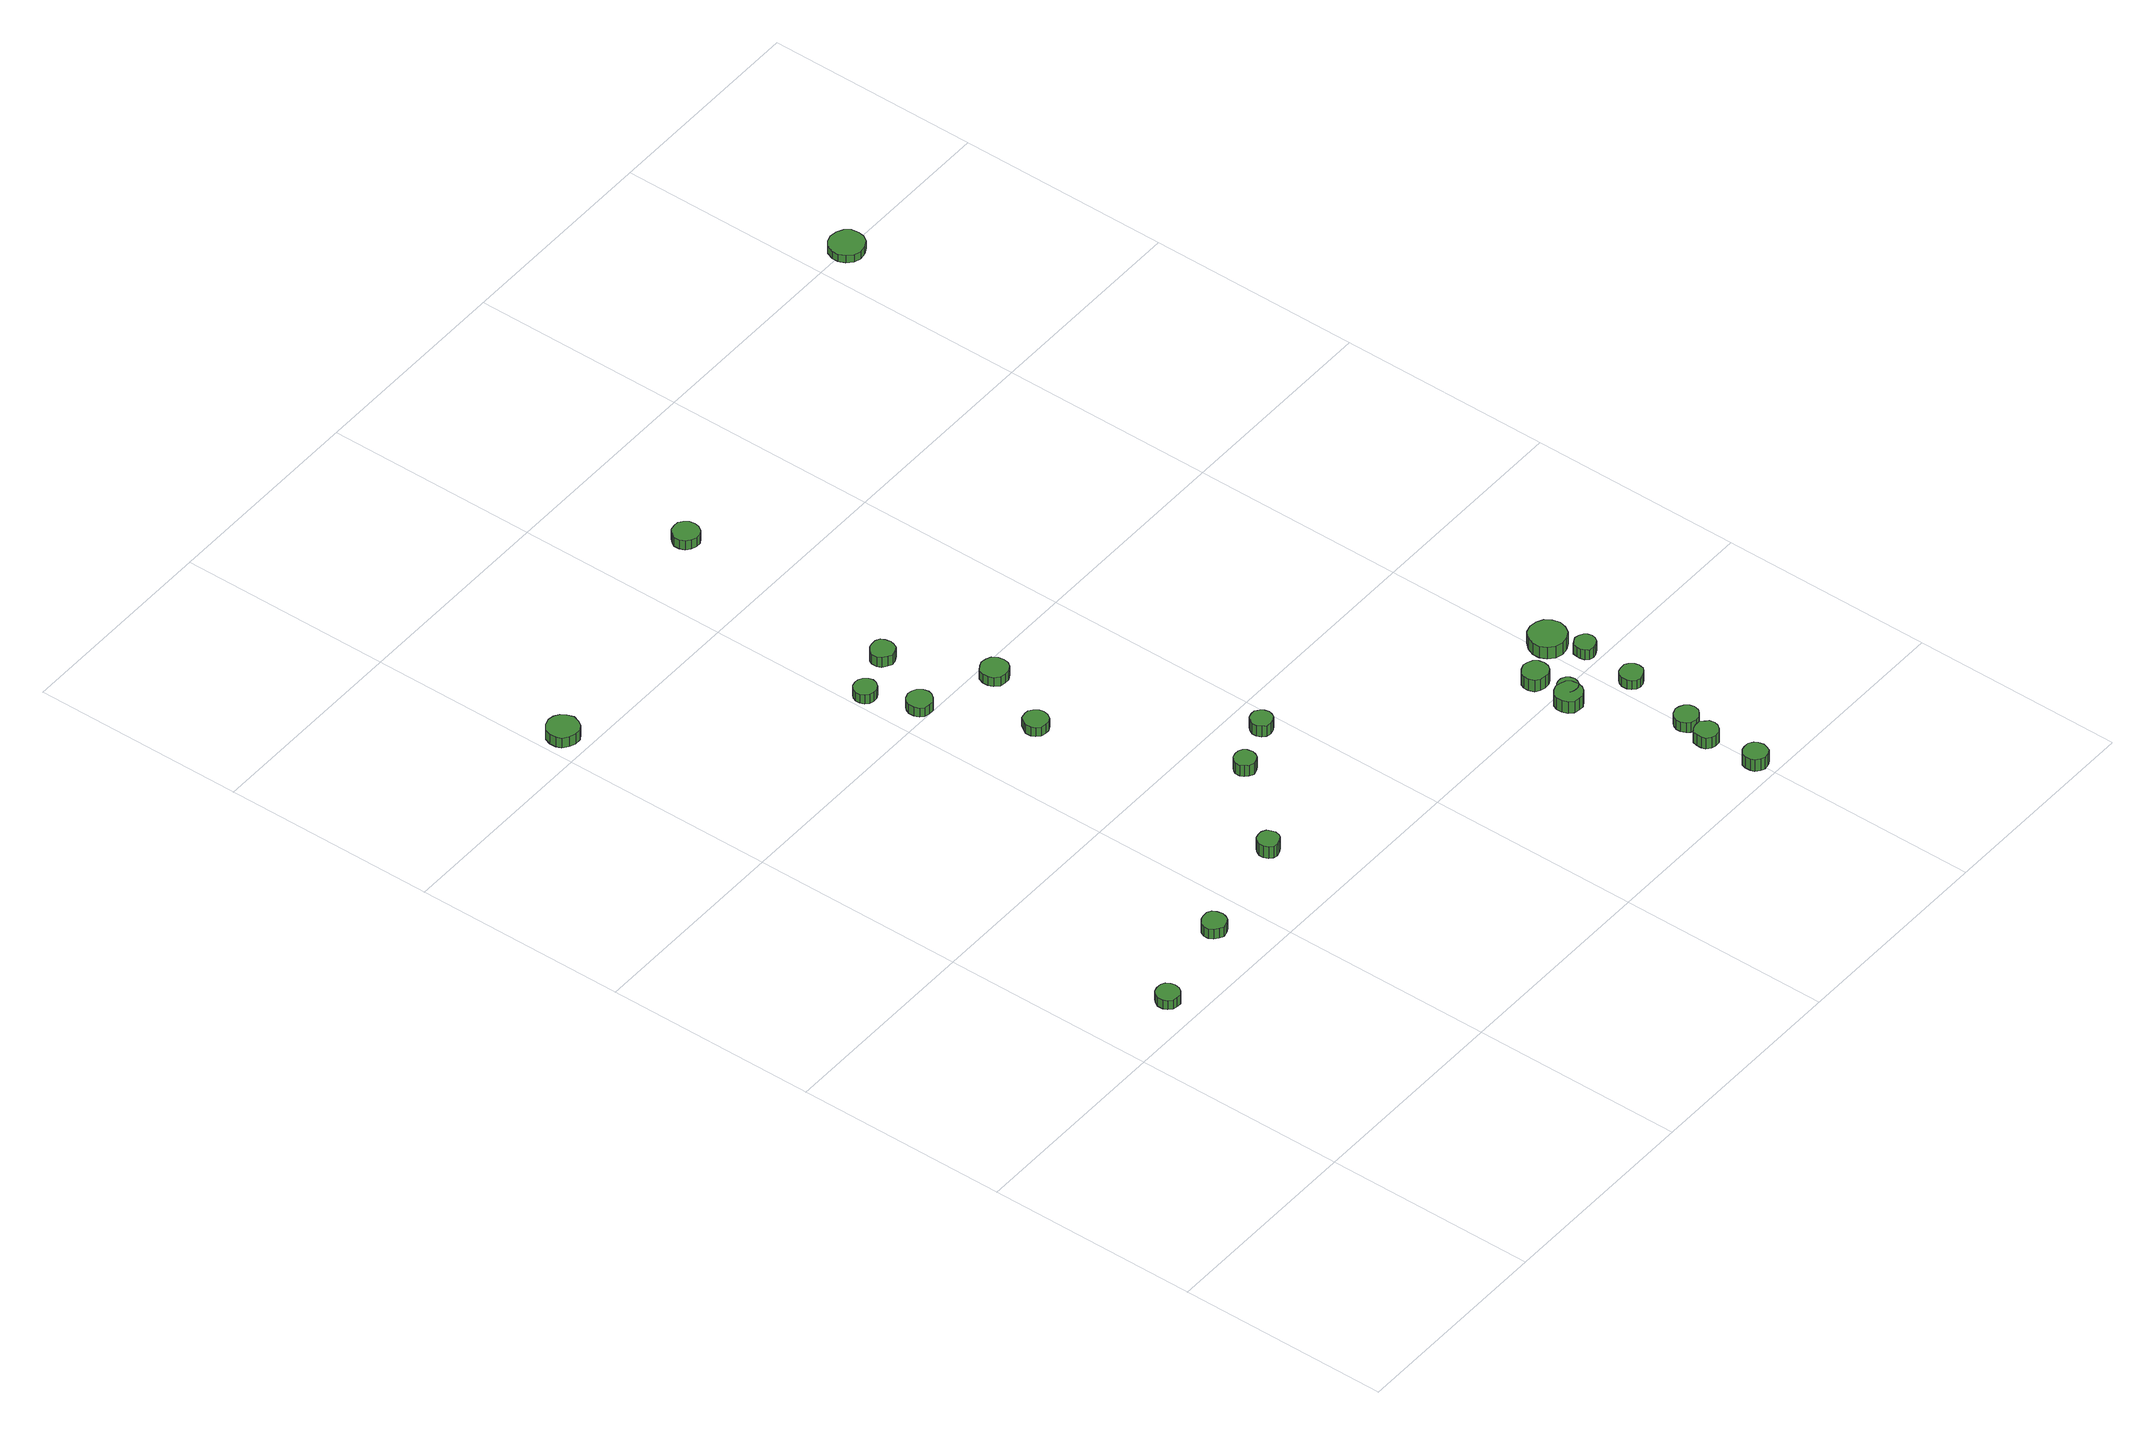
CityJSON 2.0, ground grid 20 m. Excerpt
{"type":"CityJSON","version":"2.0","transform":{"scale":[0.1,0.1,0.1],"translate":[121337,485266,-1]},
"CityObjects":{
"tree1":{"type":"SolitaryVegetationObject","attributes":{"function":"something"},"geometry":[{"type":"MultiSurface","lod":"1","boundaries":[[[0,1,2,3,4,5,6,7,8,9,10,11,12,13,14]],[[15,16,17,18,19,20,21,22,23,24,25,26,27,28,29]],[[0,29,28,1]],[[1,28,27,2]],[[2,27,26,3]],[[3,26,25,4]],[[4,25,24,5]],[[5,24,23,6]],[[6,23,22,7]],[[7,22,21,8]],[[8,21,20,9]],[[9,20,19,10]],[[10,19,18,11]],[[11,18,17,12]],[[12,17,16,13]],[[13,16,15,14]],[[14,15,29,0]]]}]},
"tree2":{"type":"SolitaryVegetationObject","attributes":{"function":"something"},"geometry":[{"type":"MultiSurface","lod":"1","boundaries":[[[30,31,32,33,34,35,36,37,38,39,40,41,42,43,44]],[[45,46,47,48,49,50,51,52,53,54,55,56,57,58,59]],[[30,59,58,31]],[[31,58,57,32]],[[32,57,56,33]],[[33,56,55,34]],[[34,55,54,35]],[[35,54,53,36]],[[36,53,52,37]],[[37,52,51,38]],[[38,51,50,39]],[[39,50,49,40]],[[40,49,48,41]],[[41,48,47,42]],[[42,47,46,43]],[[43,46,45,44]],[[44,45,59,30]]]}]},
"tree3":{"type":"SolitaryVegetationObject","attributes":{"function":"something"},"geometry":[{"type":"MultiSurface","lod":"1","boundaries":[[[60,61,62,63,64,65,66,67,68,69,70,71,72,73,74]],[[75,76,77,78,79,80,81,82,83,84,85,86,87,88,89]],[[60,89,88,61]],[[61,88,87,62]],[[62,87,86,63]],[[63,86,85,64]],[[64,85,84,65]],[[65,84,83,66]],[[66,83,82,67]],[[67,82,81,68]],[[68,81,80,69]],[[69,80,79,70]],[[70,79,78,71]],[[71,78,77,72]],[[72,77,76,73]],[[73,76,75,74]],[[74,75,89,60]]]}]},
"tree4":{"type":"SolitaryVegetationObject","attributes":{"function":"something"},"geometry":[{"type":"MultiSurface","lod":"1","boundaries":[[[90,91,92,93,94,95,96,97,98,99,100,101,102,103,104]],[[105,106,107,108,109,110,111,112,113,114,115,116,117,118,119]],[[90,119,118,91]],[[91,118,117,92]],[[92,117,116,93]],[[93,116,115,94]],[[94,115,114,95]],[[95,114,113,96]],[[96,113,112,97]],[[97,112,111,98]],[[98,111,110,99]],[[99,110,109,100]],[[100,109,108,101]],[[101,108,107,102]],[[102,107,106,103]],[[103,106,105,104]],[[104,105,119,90]]]}]},
"tree5":{"type":"SolitaryVegetationObject","attributes":{"function":"something"},"geometry":[{"type":"MultiSurface","lod":"1","boundaries":[[[120,121,122,123,124,125,126,127,128,129,130,131,132,133,134]],[[135,136,137,138,139,140,141,142,143,144,145,146,147,148,149]],[[120,149,148,121]],[[121,148,147,122]],[[122,147,146,123]],[[123,146,145,124]],[[124,145,144,125]],[[125,144,143,126]],[[126,143,142,127]],[[127,142,141,128]],[[128,141,140,129]],[[129,140,139,130]],[[130,139,138,131]],[[131,138,137,132]],[[132,137,136,133]],[[133,136,135,134]],[[134,135,149,120]]]}]},
"tree6":{"type":"SolitaryVegetationObject","attributes":{"function":"something"},"geometry":[{"type":"MultiSurface","lod":"1","boundaries":[[[150,151,152,153,154,155,156,157,158,159,160,161,162,163,164]],[[165,166,167,168,169,170,171,172,173,174,175,176,177,178,179]],[[150,179,178,151]],[[151,178,177,152]],[[152,177,176,153]],[[153,176,175,154]],[[154,175,174,155]],[[155,174,173,156]],[[156,173,172,157]],[[157,172,171,158]],[[158,171,170,159]],[[159,170,169,160]],[[160,169,168,161]],[[161,168,167,162]],[[162,167,166,163]],[[163,166,165,164]],[[164,165,179,150]]]}]},
"tree7":{"type":"SolitaryVegetationObject","attributes":{"function":"something"},"geometry":[{"type":"MultiSurface","lod":"1","boundaries":[[[180,181,182,183,184,185,186,187,188,189,190,191,192,193,194]],[[195,196,197,198,199,200,201,202,203,204,205,206,207,208,209]],[[180,209,208,181]],[[181,208,207,182]],[[182,207,206,183]],[[183,206,205,184]],[[184,205,204,185]],[[185,204,203,186]],[[186,203,202,187]],[[187,202,201,188]],[[188,201,200,189]],[[189,200,199,190]],[[190,199,198,191]],[[191,198,197,192]],[[192,197,196,193]],[[193,196,195,194]],[[194,195,209,180]]]}]},
"tree8":{"type":"SolitaryVegetationObject","attributes":{"function":"something"},"geometry":[{"type":"MultiSurface","lod":"1","boundaries":[[[210,211,212,213,214,215,216,217,218,219,220,221,222,223,224]],[[225,226,227,228,229,230,231,232,233,234,235,236,237,238,239]],[[210,239,238,211]],[[211,238,237,212]],[[212,237,236,213]],[[213,236,235,214]],[[214,235,234,215]],[[215,234,233,216]],[[216,233,232,217]],[[217,232,231,218]],[[218,231,230,219]],[[219,230,229,220]],[[220,229,228,221]],[[221,228,227,222]],[[222,227,226,223]],[[223,226,225,224]],[[224,225,239,210]]]}]},
"tree9":{"type":"SolitaryVegetationObject","attributes":{"function":"something"},"geometry":[{"type":"MultiSurface","lod":"1","boundaries":[[[240,241,242,243,244,245,246,247,248,249,250,251,252,253,254]],[[255,256,257,258,259,260,261,262,263,264,265,266,267,268,269]],[[240,269,268,241]],[[241,268,267,242]],[[242,267,266,243]],[[243,266,265,244]],[[244,265,264,245]],[[245,264,263,246]],[[246,263,262,247]],[[247,262,261,248]],[[248,261,260,249]],[[249,260,259,250]],[[250,259,258,251]],[[251,258,257,252]],[[252,257,256,253]],[[253,256,255,254]],[[254,255,269,240]]]}]},
"tree10":{"type":"SolitaryVegetationObject","attributes":{"function":"something"},"geometry":[{"type":"MultiSurface","lod":"1","boundaries":[[[270,271,272,273,274,275,276,277,278,279,280,281,282,283,284]],[[285,286,287,288,289,290,291,292,293,294,295,296,297,298,299]],[[270,299,298,271]],[[271,298,297,272]],[[272,297,296,273]],[[273,296,295,274]],[[274,295,294,275]],[[275,294,293,276]],[[276,293,292,277]],[[277,292,291,278]],[[278,291,290,279]],[[279,290,289,280]],[[280,289,288,281]],[[281,288,287,282]],[[282,287,286,283]],[[283,286,285,284]],[[284,285,299,270]]]}]},
"tree11":{"type":"SolitaryVegetationObject","attributes":{"function":"something"},"geometry":[{"type":"MultiSurface","lod":"1","boundaries":[[[300,301,302,303,304,305,306,307,308,309,310,311,312,313,314]],[[315,316,317,318,319,320,321,322,323,324,325,326,327,328,329]],[[300,329,328,301]],[[301,328,327,302]],[[302,327,326,303]],[[303,326,325,304]],[[304,325,324,305]],[[305,324,323,306]],[[306,323,322,307]],[[307,322,321,308]],[[308,321,320,309]],[[309,320,319,310]],[[310,319,318,311]],[[311,318,317,312]],[[312,317,316,313]],[[313,316,315,314]],[[314,315,329,300]]]}]},
"tree12":{"type":"SolitaryVegetationObject","attributes":{"function":"something"},"geometry":[{"type":"MultiSurface","lod":"1","boundaries":[[[330,331,332,333,334,335,336,337,338,339,340,341,342,343,344]],[[345,346,347,348,349,350,351,352,353,354,355,356,357,358,359]],[[330,359,358,331]],[[331,358,357,332]],[[332,357,356,333]],[[333,356,355,334]],[[334,355,354,335]],[[335,354,353,336]],[[336,353,352,337]],[[337,352,351,338]],[[338,351,350,339]],[[339,350,349,340]],[[340,349,348,341]],[[341,348,347,342]],[[342,347,346,343]],[[343,346,345,344]],[[344,345,359,330]]]}]},
"tree13":{"type":"SolitaryVegetationObject","attributes":{"function":"something"},"geometry":[{"type":"MultiSurface","lod":"1","boundaries":[[[360,361,362,363,364,365,366,367,368,369,370,371,372,373,374]],[[375,376,377,378,379,380,381,382,383,384,385,386,387,388,389]],[[360,389,388,361]],[[361,388,387,362]],[[362,387,386,363]],[[363,386,385,364]],[[364,385,384,365]],[[365,384,383,366]],[[366,383,382,367]],[[367,382,381,368]],[[368,381,380,369]],[[369,380,379,370]],[[370,379,378,371]],[[371,378,377,372]],[[372,377,376,373]],[[373,376,375,374]],[[374,375,389,360]]]}]},
"tree14":{"type":"SolitaryVegetationObject","attributes":{"function":"something"},"geometry":[{"type":"MultiSurface","lod":"1","boundaries":[[[390,391,392,393,394,395,396,397,398,399,400,401,402,403,404]],[[405,406,407,408,409,410,411,412,413,414,415,416,417,418,419]],[[390,419,418,391]],[[391,418,417,392]],[[392,417,416,393]],[[393,416,415,394]],[[394,415,414,395]],[[395,414,413,396]],[[396,413,412,397]],[[397,412,411,398]],[[398,411,410,399]],[[399,410,409,400]],[[400,409,408,401]],[[401,408,407,402]],[[402,407,406,403]],[[403,406,405,404]],[[404,405,419,390]]]}]},
"tree15":{"type":"SolitaryVegetationObject","attributes":{"function":"something"},"geometry":[{"type":"MultiSurface","lod":"1","boundaries":[[[420,421,422,423,424,425,426,427,428,429,430,431,432,433,434]],[[435,436,437,438,439,440,441,442,443,444,445,446,447,448,449]],[[420,449,448,421]],[[421,448,447,422]],[[422,447,446,423]],[[423,446,445,424]],[[424,445,444,425]],[[425,444,443,426]],[[426,443,442,427]],[[427,442,441,428]],[[428,441,440,429]],[[429,440,439,430]],[[430,439,438,431]],[[431,438,437,432]],[[432,437,436,433]],[[433,436,435,434]],[[434,435,449,420]]]}]},
"tree16":{"type":"SolitaryVegetationObject","attributes":{"function":"something"},"geometry":[{"type":"MultiSurface","lod":"1","boundaries":[[[450,451,452,453,454,455,456,457,458,459,460,461,462,463,464]],[[465,466,467,468,469,470,471,472,473,474,475,476,477,478,479]],[[450,479,478,451]],[[451,478,477,452]],[[452,477,476,453]],[[453,476,475,454]],[[454,475,474,455]],[[455,474,473,456]],[[456,473,472,457]],[[457,472,471,458]],[[458,471,470,459]],[[459,470,469,460]],[[460,469,468,461]],[[461,468,467,462]],[[462,467,466,463]],[[463,466,465,464]],[[464,465,479,450]]]}]},
"tree17":{"type":"SolitaryVegetationObject","attributes":{"function":"something"},"geometry":[{"type":"MultiSurface","lod":"1","boundaries":[[[480,481,482,483,484,485,486,487,488,489,490,491,492,493,494]],[[495,496,497,498,499,500,501,502,503,504,505,506,507,508,509]],[[480,509,508,481]],[[481,508,507,482]],[[482,507,506,483]],[[483,506,505,484]],[[484,505,504,485]],[[485,504,503,486]],[[486,503,502,487]],[[487,502,501,488]],[[488,501,500,489]],[[489,500,499,490]],[[490,499,498,491]],[[491,498,497,492]],[[492,497,496,493]],[[493,496,495,494]],[[494,495,509,480]]]}]},
"tree18":{"type":"SolitaryVegetationObject","attributes":{"function":"something"},"geometry":[{"type":"MultiSurface","lod":"1","boundaries":[[[510,511,512,513,514,515,516,517,518,519,520,521,522,523,524]],[[525,526,527,528,529,530,531,532,533,534,535,536,537,538,539]],[[510,539,538,511]],[[511,538,537,512]],[[512,537,536,513]],[[513,536,535,514]],[[514,535,534,515]],[[515,534,533,516]],[[516,533,532,517]],[[517,532,531,518]],[[518,531,530,519]],[[519,530,529,520]],[[520,529,528,521]],[[521,528,527,522]],[[522,527,526,523]],[[523,526,525,524]],[[524,525,539,510]]]}]},
"tree19":{"type":"SolitaryVegetationObject","attributes":{"function":"something"},"geometry":[{"type":"MultiSurface","lod":"1","boundaries":[[[540,541,542,543,544,545,546,547,548,549,550,551,552,553,554]],[[555,556,557,558,559,560,561,562,563,564,565,566,567,568,569]],[[540,569,568,541]],[[541,568,567,542]],[[542,567,566,543]],[[543,566,565,544]],[[544,565,564,545]],[[545,564,563,546]],[[546,563,562,547]],[[547,562,561,548]],[[548,561,560,549]],[[549,560,559,550]],[[550,559,558,551]],[[551,558,557,552]],[[552,557,556,553]],[[553,556,555,554]],[[554,555,569,540]]]}]},
"tree20":{"type":"SolitaryVegetationObject","attributes":{"function":"something"},"geometry":[{"type":"MultiSurface","lod":"1","boundaries":[[[570,571,572,573,574,575,576,577,578,579,580,581,582,583,584]],[[585,586,587,588,589,590,591,592,593,594,595,596,597,598,599]],[[570,599,598,571]],[[571,598,597,572]],[[572,597,596,573]],[[573,596,595,574]],[[574,595,594,575]],[[575,594,593,576]],[[576,593,592,577]],[[577,592,591,578]],[[578,591,590,579]],[[579,590,589,580]],[[580,589,588,581]],[[581,588,587,582]],[[582,587,586,583]],[[583,586,585,584]],[[584,585,599,570]]]}]},
"tree21":{"type":"SolitaryVegetationObject","attributes":{"function":"something"},"geometry":[{"type":"MultiSurface","lod":"1","boundaries":[[[600,601,602,603,604,605,606,607,608,609,610,611,612,613,614]],[[615,616,617,618,619,620,621,622,623,624,625,626,627,628,629]],[[600,629,628,601]],[[601,628,627,602]],[[602,627,626,603]],[[603,626,625,604]],[[604,625,624,605]],[[605,624,623,606]],[[606,623,622,607]],[[607,622,621,608]],[[608,621,620,609]],[[609,620,619,610]],[[610,619,618,611]],[[611,618,617,612]],[[612,617,616,613]],[[613,616,615,614]],[[614,615,629,600]]]}]},
"tree22":{"type":"SolitaryVegetationObject","attributes":{"function":"something"},"geometry":[{"type":"MultiSurface","lod":"1","boundaries":[[[630,631,632,633,634,635,636,637,638,639,640,641,642,643,644]],[[645,646,647,648,649,650,651,652,653,654,655,656,657,658,659]],[[630,659,658,631]],[[631,658,657,632]],[[632,657,656,633]],[[633,656,655,634]],[[634,655,654,635]],[[635,654,653,636]],[[636,653,652,637]],[[637,652,651,638]],[[638,651,650,639]],[[639,650,649,640]],[[640,649,648,641]],[[641,648,647,642]],[[642,647,646,643]],[[643,646,645,644]],[[644,645,659,630]]]}]}
},
"vertices":[
[81,229,14],[80,233,14],[78,237,14],[74,239,14],[69,239,14],[65,238,14],[62,235,14],[60,231,14],[60,226,14],[62,222,14],[65,219,14],[69,218,14],[74,218,14],[78,221,14],[80,224,14],[80,224,4],[78,221,4],[74,218,4],[69,218,4],[65,219,4],[62,222,4],[60,226,4],[60,231,4],[62,235,4],[65,238,4],[69,239,4],[74,239,4],[78,237,4],[80,233,4],[81,229,4],
[174,251,14],[173,256,14],[171,260,14],[167,262,14],[162,262,14],[158,261,14],[154,258,14],[152,254,14],[152,249,14],[154,245,14],[158,242,14],[162,240,14],[167,241,14],[171,243,14],[173,247,14],[173,247,3],[171,243,3],[167,241,3],[162,240,3],[158,242,3],[154,245,3],[152,249,3],[152,254,3],[154,258,3],[158,261,3],[162,262,3],[167,262,3],[171,260,3],[173,256,3],[174,251,3],
[34,823,16],[32,829,16],[29,834,16],[24,837,16],[18,838,16],[12,836,16],[7,832,16],[5,826,16],[5,820,16],[7,815,16],[12,811,16],[18,809,16],[24,809,16],[29,812,16],[32,817,16],[32,817,5],[29,812,5],[24,809,5],[18,809,5],[12,811,5],[7,815,5],[5,820,5],[5,826,5],[7,832,5],[12,836,5],[18,838,5],[24,837,5],[29,834,5],[32,829,5],[34,823,5],
[278,275,16],[277,279,16],[275,283,16],[271,285,16],[267,285,16],[263,284,16],[260,281,16],[258,277,16],[258,273,16],[260,269,16],[263,266,16],[267,265,16],[271,266,16],[275,268,16],[277,271,16],[277,271,3],[275,268,3],[271,266,3],[267,265,3],[263,266,3],[260,269,3],[258,273,3],[258,277,3],[260,281,3],[263,284,3],[267,285,3],[271,285,3],[275,283,3],[277,279,3],[278,275,3],
[223,655,14],[222,659,14],[219,663,14],[215,665,14],[211,665,14],[207,664,14],[204,661,14],[202,657,14],[202,653,14],[204,649,14],[207,646,14],[211,645,14],[215,645,14],[219,647,14],[222,651,14],[222,651,4],[219,647,4],[215,645,4],[211,645,4],[207,646,4],[204,649,4],[202,653,4],[202,657,4],[204,661,4],[207,664,4],[211,665,4],[215,665,4],[219,663,4],[222,659,4],[223,655,4],
[240,610,14],[239,615,14],[236,619,14],[232,621,14],[227,622,14],[222,620,14],[219,617,14],[217,613,14],[217,608,14],[219,603,14],[222,600,14],[227,599,14],[232,599,14],[236,602,14],[239,606,14],[239,606,4],[236,602,4],[232,599,4],[227,599,4],[222,600,4],[219,603,4],[217,608,4],[217,613,4],[219,617,4],[222,620,4],[227,622,4],[232,621,4],[236,619,4],[239,615,4],[240,610,4],
[279,519,14],[278,523,14],[275,527,14],[271,530,14],[267,530,14],[262,529,14],[259,525,14],[257,521,14],[257,516,14],[259,512,14],[262,509,14],[267,508,14],[271,508,14],[275,510,14],[278,514,14],[278,514,4],[275,510,4],[271,508,4],[267,508,4],[262,509,4],[259,512,4],[257,516,4],[257,521,4],[259,525,4],[262,529,4],[267,530,4],[271,530,4],[275,527,4],[278,523,4],[279,519,4],
[345,351,15],[344,356,15],[342,359,15],[338,361,15],[334,361,15],[330,360,15],[327,357,15],[325,354,15],[325,349,15],[327,346,15],[330,343,15],[334,341,15],[338,342,15],[342,344,15],[344,347,15],[344,347,3],[342,344,3],[338,342,3],[334,341,3],[330,343,3],[327,346,3],[325,349,3],[325,354,3],[327,357,3],[330,360,3],[334,361,3],[338,361,3],[342,359,3],[344,356,3],[345,351,3],
[268,671,15],[267,676,15],[265,680,15],[261,682,15],[256,682,15],[252,681,15],[248,678,15],[246,674,15],[246,669,15],[248,665,15],[252,662,15],[256,660,15],[261,661,15],[265,663,15],[267,667,15],[267,667,4],[265,663,4],[261,661,4],[256,660,4],[252,662,4],[248,665,4],[246,669,4],[246,674,4],[248,678,4],[252,681,4],[256,682,4],[261,682,4],[265,680,4],[267,676,4],[268,671,4],
[309,584,14],[308,589,14],[305,594,14],[300,596,14],[295,597,14],[290,595,14],[286,592,14],[284,587,14],[284,582,14],[286,577,14],[290,573,14],[295,572,14],[300,572,14],[305,575,14],[308,579,14],[308,579,4],[305,575,4],[300,572,4],[295,572,4],[290,573,4],[286,577,4],[284,582,4],[284,587,4],[286,592,4],[290,595,4],[295,597,4],[300,596,4],[305,594,4],[308,589,4],[309,584,4],
[392,370,15],[391,374,15],[389,377,15],[385,380,15],[381,380,15],[377,379,15],[374,376,15],[372,372,15],[372,368,15],[374,364,15],[377,361,15],[381,360,15],[385,361,15],[389,363,15],[391,366,15],[391,366,3],[389,363,3],[385,361,3],[381,360,3],[377,361,3],[374,364,3],[372,368,3],[372,372,3],[374,376,3],[377,379,3],[381,380,3],[385,380,3],[389,377,3],[391,374,3],[392,370,3],
[283,888,15],[282,893,15],[279,897,15],[275,900,15],[270,900,15],[265,899,15],[261,895,15],[259,891,15],[259,886,15],[261,881,15],[265,878,15],[270,876,15],[275,876,15],[279,879,15],[282,883,15],[282,883,5],[279,879,5],[275,876,5],[270,876,5],[265,878,5],[261,881,5],[259,886,5],[259,891,5],[261,895,5],[265,899,5],[270,900,5],[275,900,5],[279,897,5],[282,893,5],[283,888,5],
[611,20,15],[610,25,15],[608,28,15],[604,31,15],[599,31,15],[595,30,15],[591,27,15],[590,23,15],[590,18,15],[591,14,15],[595,11,15],[599,9,15],[604,10,15],[608,12,15],[610,16,15],[610,16,2],[608,12,2],[604,10,2],[599,9,2],[595,11,2],[591,14,2],[590,18,2],[590,23,2],[591,27,2],[595,30,2],[599,31,2],[604,31,2],[608,28,2],[610,25,2],[611,20,2],
[574,186,17],[573,192,17],[570,196,17],[565,198,17],[560,199,17],[555,197,17],[551,194,17],[549,189,17],[549,184,17],[551,179,17],[555,175,17],[560,174,17],[565,174,17],[570,177,17],[573,181,17],[573,181,4],[570,177,4],[565,174,4],[560,174,4],[555,175,4],[551,179,4],[549,184,4],[549,189,4],[551,194,4],[555,197,4],[560,199,4],[565,198,4],[570,196,4],[573,192,4],[574,186,4],
[608,69,14],[607,74,14],[604,77,14],[601,80,14],[596,80,14],[592,79,14],[588,76,14],[587,72,14],[587,67,14],[588,63,14],[592,60,14],[596,59,14],[601,59,14],[604,61,14],[607,65,14],[607,65,2],[604,61,2],[601,59,2],[596,59,2],[592,60,2],[588,63,2],[587,67,2],[587,72,2],[588,76,2],[592,79,2],[596,80,2],[601,80,2],[604,77,2],[607,74,2],[608,69,2],
[577,192,17],[576,196,17],[574,199,17],[570,201,17],[566,201,17],[563,200,17],[560,197,17],[558,194,17],[558,190,17],[560,186,17],[563,184,17],[566,183,17],[570,183,17],[574,185,17],[576,188,17],[576,188,4],[574,185,4],[570,183,4],[566,183,4],[563,184,4],[560,186,4],[558,190,4],[558,194,4],[560,197,4],[563,200,4],[566,201,4],[570,201,4],[574,199,4],[576,196,4],[577,192,4],
[614,95,13],[613,99,13],[610,103,13],[606,105,13],[602,106,13],[597,104,13],[594,101,13],[592,97,13],[592,93,13],[594,88,13],[597,85,13],[602,84,13],[606,84,13],[610,87,13],[613,90,13],[613,90,2],[610,87,2],[606,84,2],[602,84,2],[597,85,2],[594,88,2],[592,93,2],[592,97,2],[594,101,2],[597,104,2],[602,106,2],[606,105,2],[610,103,2],[613,99,2],[614,95,2],
[577,224,17],[576,229,17],[573,233,17],[569,235,17],[564,236,17],[559,234,17],[555,231,17],[553,227,17],[553,222,17],[555,217,17],[559,214,17],[564,213,17],[569,213,17],[573,215,17],[576,219,17],[576,219,4],[573,215,4],[569,213,4],[564,213,4],[559,214,4],[555,217,4],[553,222,4],[553,227,4],[555,231,4],[559,234,4],[564,236,4],[569,235,4],[573,233,4],[576,229,4],[577,224,4],
[627,163,12],[626,167,12],[623,171,12],[620,173,12],[615,173,12],[611,172,12],[608,169,12],[606,165,12],[606,160,12],[608,156,12],[611,153,12],[615,152,12],[620,153,12],[623,155,12],[626,158,12],[626,158,2],[623,155,2],[620,153,2],[615,152,2],[611,153,2],[608,156,2],[606,160,2],[606,165,2],[608,169,2],[611,172,2],[615,173,2],[620,173,2],[623,171,2],[626,167,2],[627,163,2],
[625,244,16],[623,251,16],[619,257,16],[613,260,16],[606,261,16],[599,259,16],[594,254,16],[591,247,16],[591,240,16],[594,234,16],[599,229,16],[606,227,16],[613,228,16],[619,231,16],[623,237,16],[623,237,3],[619,231,3],[613,228,3],[606,227,3],[599,229,3],[594,234,3],[591,240,3],[591,247,3],[594,254,3],[599,259,3],[606,261,3],[613,260,3],[619,257,3],[623,251,3],[625,244,3],
[631,215,13],[630,219,13],[628,222,13],[624,224,13],[620,225,13],[616,223,13],[613,221,13],[612,217,13],[612,213,13],[613,209,13],[616,206,13],[620,205,13],[624,206,13],[628,208,13],[630,211,13],[630,211,2],[628,208,2],[624,206,2],[620,205,2],[616,206,2],[613,209,2],[612,213,2],[612,217,2],[613,221,2],[616,223,2],[620,225,2],[624,224,2],[628,222,2],[630,219,2],[631,215,2],
[649,998,13],[648,1005,13],[644,1010,13],[638,1013,13],[631,1014,13],[625,1012,13],[620,1008,13],[617,1001,13],[617,995,13],[620,989,13],[625,984,13],[631,982,13],[638,983,13],[644,986,13],[648,992,13],[648,992,5],[644,986,5],[638,983,5],[631,982,5],[625,984,5],[620,989,5],[617,995,5],[617,1001,5],[620,1008,5],[625,1012,5],[631,1014,5],[638,1013,5],[644,1010,5],[648,1005,5],[649,998,5]
]}
